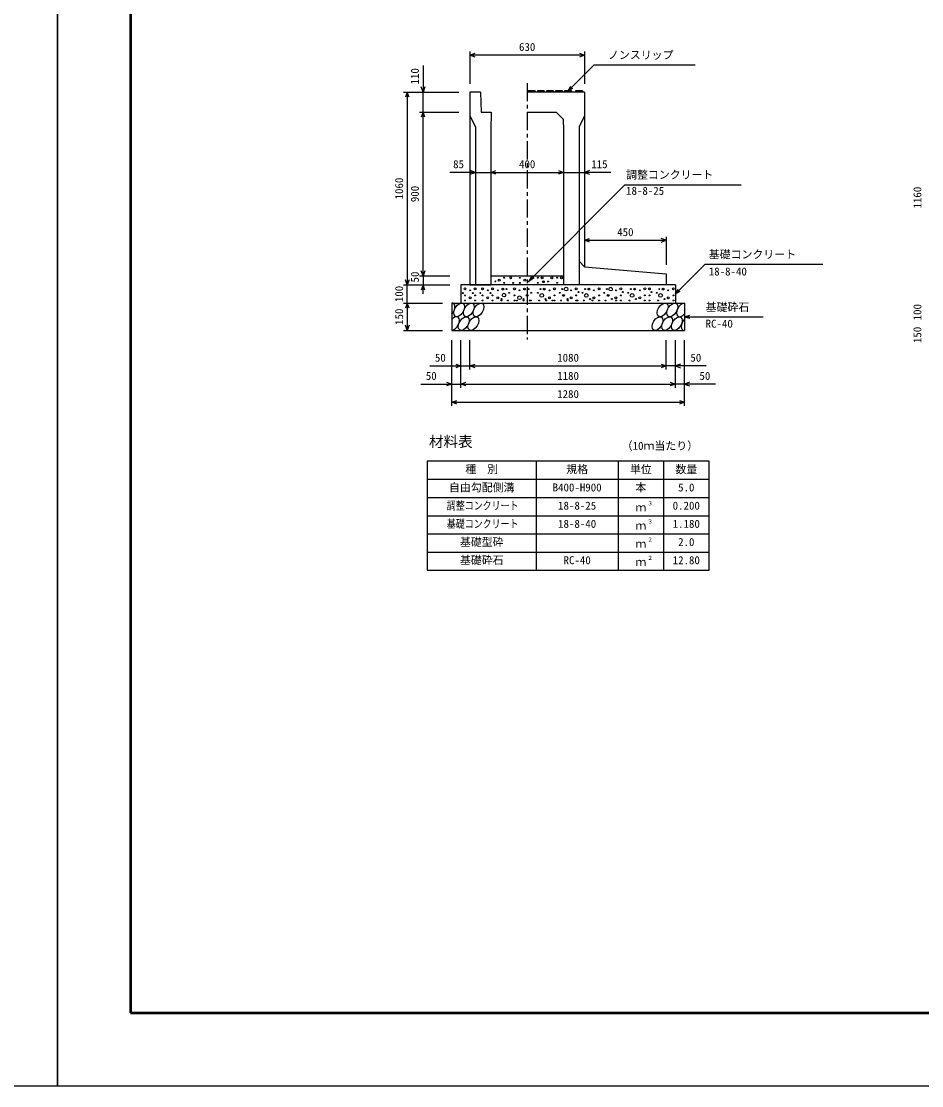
# Model space of a CAD drawing. Units: millimetres, scale not verified. Extents: x -16800 to 16800, y -5940 to 5940.
# Drawn here: x -200 to 4751, y -5940 to -87 of the extents above; entities that cross this region are included whole.
import ezdxf
from ezdxf.enums import TextEntityAlignment as Align

# ---------------------------------------------------------------- set-up
doc = ezdxf.new("R2010")
doc.units = ezdxf.units.MM
doc.header["$LTSCALE"] = 20
doc.linetypes.add('CHAIN1', pattern=[8, 5, -1, 1, -1])
for name, color, linetype, lineweight in [('0-0_DIM', 7, 'Continuous', 25), ('0-1_Defpoints', 5, 'Continuous', 25), ('0-2_HATCH', 6, 'Continuous', 25), ('0-3_HYO', 3, 'Continuous', 25), ('0-4_HYO2', 4, 'Continuous', 25), ('0-5_OUTLINE', 3, 'Continuous', 25), ('0-6_TXT', 7, 'Continuous', 25), ('0-7_WAKU', 3, 'Continuous', 25)]:
    doc.layers.add(name, color=color, linetype=linetype, lineweight=lineweight)
doc.styles.add('ＭＳ ゴシック', font='')
doc.styles.get('ＭＳ ゴシック').set_extended_font_data('MS Gothic')

msp = doc.modelspace()

# ---------------------------------------------------------------- linework, layer by layer
at = {"layer": '0-0_DIM'}
for p, q in [((2266.92, -253.45), (2266.92, -430.19)), ((2896.92, -273.45), (2266.92, -273.45)), ((2896.92, -253.45), (2896.92, -430.19)), ((2009.39, -329.5), (2009.39, -476.66)), ((2806.92, -470.16), (2949.14, -327.95)), ((3506.02, -327.95), (2949.14, -327.95)), ((2806.92, -470.16), (2821.92, -444.18)), ((2806.92, -470.16), (2832.9, -455.16)), ((1902.72, -476.66), (2206.05, -476.66)), ((1922.72, -476.66), (1922.72, -1536.66)), ((2009.39, -586.66), (2009.39, -476.66)), ((1989.39, -586.66), (2206.05, -586.66)), ((2009.39, -1486.66), (2009.39, -586.66)), ((2296.92, -918.05), (2155.74, -918.05)), ((2296.92, -918.05), (2381.92, -918.05)), ((2381.92, -918.05), (2781.92, -918.05)), ((2781.92, -918.05), (2896.92, -918.05)), ((3041.39, -918.05), (2896.92, -918.05)), ((2594.25, -1511.66), (3119.08, -986.83)), ((3119.08, -986.83), (3758.28, -986.83)), ((3346.92, -1271.53), (3346.92, -1426.66)), ((2896.92, -1291.53), (3346.92, -1291.53)), ((3560.58, -1423.01), (3396.92, -1586.66)), ((3560.58, -1423.01), (4207.45, -1423.01)), ((1989.39, -1486.66), (2156.05, -1486.66)), ((2009.39, -1486.66), (2009.39, -1536.66)), ((2594.25, -1511.66), (2609.25, -1485.68)), ((2594.25, -1511.66), (2620.23, -1496.66)), ((1902.72, -1536.66), (2156.05, -1536.66)), ((1922.72, -1636.66), (1922.72, -1536.66)), ((2009.39, -1586.66), (2009.39, -1536.66)), ((3396.92, -1586.66), (3411.92, -1560.68)), ((3396.92, -1586.66), (3422.91, -1571.66)), ((1902.72, -1636.66), (2116.92, -1636.66)), ((1922.72, -1636.66), (1922.72, -1786.66)), ((3446.92, -1711.66), (3475.9, -1703.9)), ((3446.92, -1711.66), (3880.24, -1711.66)), ((3446.92, -1711.66), (3475.9, -1719.43)), ((1902.72, -1786.66), (2116.92, -1786.66)), ((2166.92, -2202.18), (2166.92, -1839.83)), ((2216.92, -2102.18), (2216.92, -1839.83)), ((2266.92, -2002.18), (2266.92, -1839.83)), ((3346.92, -2002.18), (3346.92, -1839.83)), ((3396.92, -2102.18), (3396.92, -1839.83)), ((3446.92, -2202.18), (3446.92, -1839.83)), ((2046.92, -1982.18), (2266.92, -1982.18)), ((2266.92, -1982.18), (3346.92, -1982.18)), ((3566.92, -1982.18), (3346.92, -1982.18)), ((1996.92, -2082.18), (2216.92, -2082.18)), ((2216.92, -2082.18), (3396.92, -2082.18)), ((3616.92, -2082.18), (3396.92, -2082.18)), ((2166.92, -2182.18), (3446.92, -2182.18))]:
    msp.add_line(p, q, dxfattribs=at)
at = {"layer": '0-0_DIM', "linetype": 'CHAIN1'}
msp.add_line((2581.92, -426.66), (2581.92, -1836.66), dxfattribs=at)
at = {"layer": '0-0_DIM'}
for points in [[(2295.15, -283.71), (2266.96, -273.45), (2295.15, -263.19)], [(2868.77, -263.19), (2896.96, -273.45), (2868.77, -283.71)], [(2019.65, -448.47), (2009.39, -476.66), (1999.13, -448.47)], [(1932.98, -504.85), (1922.72, -476.66), (1912.46, -504.85)], [(2019.65, -614.85), (2009.39, -586.66), (1999.13, -614.85)], [(2268.73, -928.31), (2296.92, -918.05), (2268.73, -907.79)], [(2410.12, -928.31), (2381.92, -918.05), (2410.12, -907.79)], [(2753.73, -907.79), (2781.92, -918.05), (2753.73, -928.31)], [(2925.12, -907.79), (2896.92, -918.05), (2925.12, -928.31)], [(2925.12, -1301.79), (2896.92, -1291.53), (2925.12, -1281.27)], [(3318.73, -1301.79), (3346.92, -1291.53), (3318.73, -1281.27)], [(2019.65, -1458.47), (2009.39, -1486.66), (1999.13, -1458.47)], [(1932.98, -1508.47), (1922.72, -1536.66), (1912.46, -1508.47)], [(2019.65, -1564.85), (2009.39, -1536.66), (1999.13, -1564.85)], [(1932.98, -1664.85), (1922.72, -1636.66), (1912.46, -1664.85)], [(1932.98, -1758.47), (1922.72, -1786.66), (1912.46, -1758.47)], [(2188.73, -1971.91), (2216.92, -1982.18), (2188.73, -1992.44)], [(2295.12, -1992.44), (2266.92, -1982.18), (2295.12, -1971.91)], [(3318.73, -1971.91), (3346.92, -1982.18), (3318.73, -1992.44)], [(3425.12, -1971.91), (3396.92, -1982.18), (3425.12, -1992.44)], [(2138.73, -2071.91), (2166.92, -2082.18), (2138.73, -2092.44)], [(2245.12, -2092.44), (2216.92, -2082.18), (2245.12, -2071.91)], [(3368.73, -2071.91), (3396.92, -2082.18), (3368.73, -2092.44)], [(3475.12, -2071.91), (3446.92, -2082.18), (3475.12, -2092.44)], [(2195.12, -2192.44), (2166.92, -2182.18), (2195.12, -2171.91)], [(3418.73, -2171.91), (3446.92, -2182.18), (3418.73, -2192.44)]]:
    msp.add_lwpolyline(points, dxfattribs=at)
at = {"layer": '0-1_Defpoints'}
for points in [[(-16800, -5940), (0, -5940), (0, 5940), (-16800, 5940)], [(0, -5940), (16800, -5940), (16800, 5940), (0, 5940)]]:
    msp.add_lwpolyline(points, close=True, dxfattribs=at)
at = {"layer": '0-2_HATCH'}
for p, q in [((2587.92, -470.16), (2586.92, -476.66)), ((2625.92, -470.16), (2587.92, -470.16)), ((2625.92, -470.16), (2626.92, -476.66)), ((2637.92, -470.16), (2636.92, -476.66)), ((2675.92, -470.16), (2637.92, -470.16)), ((2675.92, -470.16), (2676.92, -476.66)), ((2687.92, -470.16), (2686.92, -476.66)), ((2725.92, -470.16), (2687.92, -470.16)), ((2725.92, -470.16), (2726.92, -476.66)), ((2737.92, -470.16), (2736.92, -476.66)), ((2775.92, -470.16), (2737.92, -470.16)), ((2775.92, -470.16), (2776.92, -476.66)), ((2787.92, -470.16), (2786.92, -476.66)), ((2825.92, -470.16), (2787.92, -470.16)), ((2825.92, -470.16), (2826.92, -476.66)), ((2847.92, -470.16), (2846.92, -476.66)), ((2885.92, -470.16), (2847.92, -470.16)), ((2885.92, -470.16), (2886.92, -476.66))]:
    msp.add_line(p, q, dxfattribs=at)
for centre, radius in [((2406.83, -1517.48), 2.5), ((2427.86, -1510.48), 5), ((2455.9, -1497.35), 2.5), ((2491.06, -1497.63), 5), ((2540.96, -1497.63), 2.5), ((2569, -1510.76), 5), ((2590.03, -1517.77), 2.5), ((2611.06, -1497.63), 5), ((2639.91, -1497.35), 2.5), ((2663.92, -1497.63), 5), ((2671.02, -1519.03), 5), ((2696.82, -1517.77), 2.5), ((2717.85, -1497.63), 5), ((2746.7, -1497.35), 2.5), ((2770.71, -1497.63), 5), ((2227.54, -1581.4), 2.5), ((2239.96, -1558.61), 5), ((2268, -1566.49), 2.5), ((2282.75, -1581.4), 2.5), ((2295.16, -1558.61), 5), ((2324.27, -1581.4), 2.5), ((2336.69, -1558.61), 5), ((2364.73, -1566.49), 2.5), ((2379.47, -1581.4), 2.5), ((2391.89, -1558.61), 5), ((2419.93, -1566.49), 2.5), ((2447.97, -1559.48), 5), ((2455.9, -1525.36), 2.5), ((2469, -1559.48), 2.5), ((2483.02, -1580.49), 2.5), ((2505.08, -1525.65), 2.5), ((2511.89, -1558.61), 5), ((2539.93, -1566.49), 2.5), ((2540.96, -1525.65), 2.5), ((2567.97, -1559.48), 5), ((2589, -1559.48), 2.5), ((2603.02, -1580.49), 2.5), ((2639.91, -1525.36), 2.5), ((2640.83, -1580.49), 2.5), ((2654.85, -1559.48), 2.5), ((2675.88, -1559.48), 5), ((2703.92, -1566.49), 2.5), ((2731.96, -1558.61), 5), ((2746.7, -1525.36), 2.5), ((2760.83, -1580.49), 2.5), ((2774.85, -1559.48), 2.5), ((2795.88, -1559.48), 10), ((2823.92, -1566.49), 2.5), ((2851.96, -1558.61), 5), ((2863.3, -1576.18), 2.5), ((2886.06, -1580.49), 2.5), ((2900.08, -1559.48), 2.5), ((2921.11, -1559.48), 5), ((2949.14, -1566.49), 2.5), ((2977.18, -1558.61), 5), ((3006.06, -1580.49), 2.5), ((3020.08, -1559.48), 2.5), ((3041.11, -1559.48), 10), ((3069.14, -1566.49), 2.5), ((3097.18, -1558.61), 5), ((3108.52, -1576.18), 2.5), ((3137.98, -1580.49), 2.5), ((3152, -1559.48), 2.5), ((3173.03, -1559.48), 5), ((3201.07, -1566.49), 2.5), ((3229.11, -1558.61), 5), ((3253.79, -1558.61), 5), ((3265.12, -1576.18), 2.5), ((3294.58, -1580.49), 2.5), ((3308.6, -1559.48), 2.5), ((3329.63, -1559.48), 5), ((3357.67, -1566.49), 2.5), ((3385.71, -1558.61), 5), ((2239.96, -1594.5), 2.5), ((2239.96, -1622.51), 2.5), ((2268, -1607.63), 5), ((2295.16, -1594.5), 2.5), ((2295.16, -1622.51), 2.5), ((2336.69, -1594.5), 2.5), ((2336.69, -1622.51), 2.5), ((2364.73, -1607.63), 5), ((2391.89, -1594.5), 2.5), ((2391.89, -1622.51), 2.5), ((2419.93, -1607.63), 5), ((2440.96, -1614.64), 2.5), ((2440.99, -1622.51), 2.5), ((2454.5, -1592.5), 10), ((2476.01, -1622.51), 2.5), ((2511.89, -1594.5), 2.5), ((2511.89, -1622.51), 2.5), ((2525.1, -1622.51), 2.5), ((2539.93, -1607.63), 10), ((2560.96, -1614.64), 2.5), ((2560.99, -1622.51), 2.5), ((2581.99, -1594.5), 5), ((2596.01, -1622.51), 2.5), ((2601.89, -1622.51), 2.5), ((2647.84, -1622.51), 2.5), ((2661.86, -1594.5), 10), ((2682.89, -1614.64), 2.5), ((2686.01, -1622.51), 2.5), ((2703.92, -1607.63), 5), ((2721.89, -1622.51), 2.5), ((2731.96, -1594.5), 2.5), ((2731.96, -1622.51), 2.5), ((2767.84, -1622.51), 2.5), ((2781.86, -1594.5), 5), ((2802.89, -1614.64), 2.5), ((2806.01, -1622.51), 2.5), ((2823.92, -1607.63), 5), ((2851.96, -1594.5), 2.5), ((2851.96, -1622.51), 2.5), ((2857.84, -1622.51), 2.5), ((2893.07, -1622.51), 2.5), ((2907.09, -1594.5), 10), ((2928.11, -1614.64), 2.5), ((2941.96, -1622.51), 2.5), ((2949.14, -1607.63), 5), ((2977.18, -1594.5), 2.5), ((2977.18, -1622.51), 2.5), ((2977.84, -1622.51), 2.5), ((3013.07, -1622.51), 2.5), ((3027.09, -1594.5), 5), ((3048.11, -1614.64), 2.5), ((3069.14, -1607.63), 5), ((3070.9, -1622.51), 2.5), ((3097.18, -1594.5), 2.5), ((3097.18, -1622.51), 2.5), ((3144.99, -1622.51), 2.5), ((3159.01, -1594.5), 10), ((3180.04, -1614.64), 2.5), ((3201.07, -1607.63), 5), ((3229.11, -1594.5), 2.5), ((3229.11, -1622.51), 2.5), ((3253.79, -1594.5), 2.5), ((3253.79, -1622.51), 2.5), ((3301.59, -1622.51), 2.5), ((3315.61, -1594.5), 10), ((3336.64, -1614.64), 2.5), ((3357.67, -1607.63), 5), ((3385.71, -1594.5), 2.5), ((3385.71, -1622.51), 2.5)]:
    msp.add_circle(centre, radius, dxfattribs=at)
for centre, start_param, end_param in [((2154.56, -1674.17), 4.385593, 6.6745444), ((3433.07, -1674.17), 0.3357715, 4.4411806), ((2179.88, -1749.16), 3.5111464, 7.548991), ((3458.39, -1749.16), 1.2110787, 3.5658734)]:
    msp.add_ellipse(centre, major_axis=(21.81, 35.31), ratio=0.5792, start_param=start_param, end_param=end_param, dxfattribs=at)
for centre in [(2207.77, -1674.17), (2260.98, -1674.17), (2314.19, -1674.17), (3326.65, -1674.17), (3379.86, -1674.17), (2233.09, -1749.16), (2286.3, -1749.16), (3298.76, -1749.16), (3351.97, -1749.16), (3405.18, -1749.16)]:
    msp.add_ellipse(centre, major_axis=(21.81, 35.31), ratio=0.5792, dxfattribs=at)
at = {"layer": '0-3_HYO'}
for p, q in [((2631.92, -2505.62), (2631.92, -3105.62)), ((3081.92, -2505.62), (3081.92, -3105.62)), ((3331.92, -2505.62), (3331.92, -3105.62)), ((2031.92, -2605.62), (3581.92, -2605.62))]:
    msp.add_line(p, q, dxfattribs=at)
msp.add_lwpolyline([(2031.92, -3105.62), (3581.92, -3105.62), (3581.92, -2505.62), (2031.92, -2505.62)], close=True, dxfattribs=at)
at = {"layer": '0-4_HYO2'}
for p, q in [((2031.92, -2705.62), (3581.92, -2705.62)), ((2031.92, -2805.62), (3581.92, -2805.62)), ((2031.92, -2905.62), (3581.92, -2905.62)), ((2031.92, -3005.62), (3581.92, -3005.62))]:
    msp.add_line(p, q, dxfattribs=at)
at = {"layer": '0-5_OUTLINE'}
for p, q in [((2266.92, -476.66), (2266.92, -1536.66)), ((2324.42, -476.66), (2266.92, -476.66)), ((2896.92, -476.66), (2581.92, -476.66)), ((2384.42, -586.66), (2381.92, -686.66)), ((2381.92, -686.66), (2381.92, -1536.66)), ((2781.92, -686.66), (2781.92, -1536.66)), ((2896.92, -1436.66), (2866.92, -1406.66)), ((2381.92, -1486.66), (2781.92, -1486.66)), ((3346.92, -1476.66), (3346.92, -1536.66)), ((2216.92, -1536.66), (2216.92, -1636.66)), ((3396.92, -1536.66), (2216.92, -1536.66)), ((2266.92, -1536.66), (2381.92, -1536.66)), ((3346.92, -1536.66), (2781.92, -1536.66)), ((3396.92, -1536.66), (3396.92, -1636.66)), ((2166.92, -1636.66), (2166.92, -1786.66)), ((2166.92, -1636.66), (3446.92, -1636.66)), ((3446.92, -1636.66), (3446.92, -1786.66)), ((2166.92, -1786.66), (3446.92, -1786.66))]:
    msp.add_line(p, q, dxfattribs=at)
for points in [[(2324.42, -476.66), (2329.42, -586.66), (2384.42, -586.66)], [(2896.92, -476.66), (2896.92, -1436.66), (3346.92, -1476.66)], [(2266.92, -606.66), (2296.92, -666.66), (2296.92, -1536.66)], [(2581.92, -586.66), (2741.92, -586.66), (2780.39, -625.12), (2781.92, -686.66)], [(2896.92, -606.66), (2866.92, -666.66), (2866.92, -1536.66)]]:
    msp.add_lwpolyline(points, dxfattribs=at)
at = {"layer": '0-7_WAKU', "lineweight": 50}
msp.add_lwpolyline([(400, -5540), (16400, -5540), (16400, 5540), (400, 5540)], close=True, dxfattribs=at)

# ---------------------------------------------------------------- texts
at = {"layer": '0-0_DIM', "style": 'ＭＳ ゴシック'}
for s, p in [('630', (2536.92, -263.45)), ('ノンスリップ', (3026.44, -307.77)), ('85', (2174.77, -908.05)), ('400', (2536.92, -908.05)), ('115', (2934.29, -908.05)), ('調整コンクリート', (3125.8, -966.32)), ('18-8-25', (3125.8, -1054.59)), ('450', (3076.92, -1281.53)), ('基礎コンクリート', (3580.58, -1404.27)), ('18-8-40', (3580.58, -1498.09)), ('基礎砕石', (3563.24, -1694.49)), ('RC-40', (3563.24, -1785.18)), ('50', (2074.48, -1972.18)), ('1080', (2746.92, -1972.18)), ('50', (3479.37, -1972.18)), ('50', (2024.48, -2072.18)), ('1180', (2746.92, -2072.18)), ('50', (3529.37, -2072.18)), ('1280', (2746.92, -2172.18))]:
    msp.add_text(s, height=43.99, dxfattribs=at).set_placement(p, align=Align.BOTTOM_LEFT)
for s, p in [('110', (1999.39, -434.57)), ('1060', (1912.72, -1066.66)), ('900', (1999.39, -1081.66)), ('1160', (4762.72, -1116.66)), ('50', (1999.39, -1523.33)), ('100', (1912.72, -1631.66)), ('150', (1912.72, -1756.66)), ('100', (4762.72, -1731.66)), ('150', (4762.72, -1856.66))]:
    msp.add_text(s, height=43.99, rotation=90, dxfattribs=at).set_placement(p, align=Align.BOTTOM_LEFT)
at = {"layer": '0-6_TXT', "style": 'ＭＳ ゴシック'}
for s, height, p in [('材料表', 58.65, (2041.92, -2445.62)), ('（10ｍ当たり）', 43.99, (3101.92, -2456.63)), ('種\u3000別', 43.99, (2241.92, -2585.62)), ('規格', 43.99, (2796.92, -2585.62)), ('単位', 43.99, (3146.92, -2585.62)), ('数量', 43.99, (3396.92, -2585.62)), ('自由勾配側溝', 43.99, (2151.92, -2685.62)), ('B400-H900', 43.99, (2721.92, -2685.62)), ('本', 43.99, (3176.92, -2685.62)), ('5.0', 43.99, (3411.92, -2685.62)), ('18-8-25', 43.99, (2751.92, -2785.62)), ('ｍ', 43.99, (3176.92, -2795.62)), ('３', 21.99, (3242.47, -2755.26)), ('0.200', 43.99, (3381.92, -2785.62)), ('18-8-40', 43.99, (2751.92, -2885.62)), ('ｍ', 43.99, (3176.92, -2895.62)), ('３', 21.99, (3242.47, -2855.26)), ('1.180', 43.99, (3381.92, -2885.62)), ('基礎型砕', 43.99, (2211.92, -2985.62)), ('２', 21.99, (3242.47, -2955.26)), ('ｍ', 43.99, (3176.92, -2995.62)), ('2.0', 43.99, (3411.92, -2985.62)), ('基礎砕石', 43.99, (2211.92, -3085.62)), ('RC-40', 43.99, (2781.92, -3085.62)), ('２', 21.99, (3242.47, -3055.26)), ('12.80', 43.99, (3381.92, -3085.62)), ('ｍ', 43.99, (3176.92, -3095.62))]:
    msp.add_text(s, height=height, dxfattribs=at).set_placement(p, align=Align.BOTTOM_LEFT)
at = {"layer": '0-6_TXT', "style": 'ＭＳ ゴシック', "width": 0.8}
for s, p in [('調整コンクリート', (2139.92, -2785.62)), ('基礎コンクリート', (2139.92, -2885.62))]:
    msp.add_text(s, height=43.99, dxfattribs=at).set_placement(p, align=Align.BOTTOM_LEFT)

doc.saveas('drawing.dxf')
